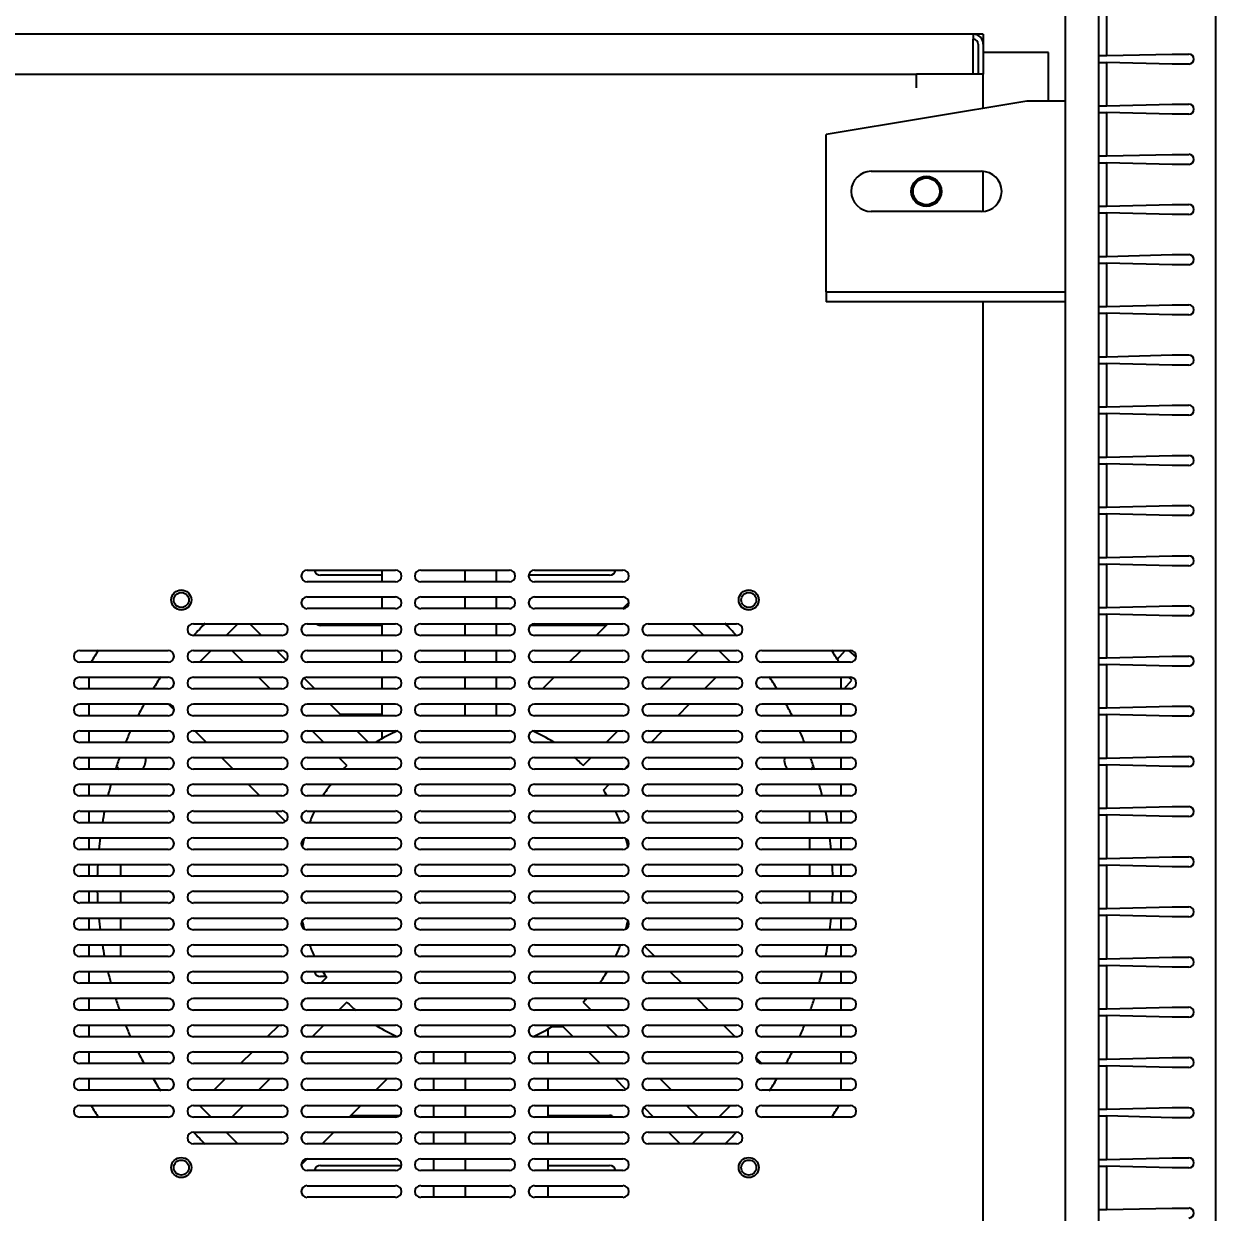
# Model space of a CAD drawing. Header units: feet. Extents: x -1522 to 974, y -3833 to 696.
# Drawn here: x 34.931 to 36.109, y 8.848 to 10.014 of the extents above; entities that cross this region are included whole.
import ezdxf

# ---------------------------------------------------------------- set-up
doc = ezdxf.new("R2010")
doc.units = ezdxf.units.FT
doc.header["$MEASUREMENT"] = 0
doc.layers.add('E-EQPM-XFMR-1500V', color=141, linetype='Continuous')
doc.layers.add('G-NPLT', color=67, linetype='Continuous', plot=False)
doc.styles.add('NEI-A', font='arial.ttf')

# ---------------------------------------------------------------- blocks, each defined once
blk = doc.blocks.new('INV SKID')
at = {"layer": 'E-EQPM-XFMR-1500V', "linetype": 'Continuous'}
for p, q in [((-0.1247, 3.6492), (-0.1247, -3.2783)), ((-0.2723, 3.3572), (-0.2723, -3.2045)), ((-0.2395, 3.3572), (-0.2395, -3.2045)), ((-0.2313, -1.1439), (-0.2313, -1.1013)), ((-0.3625, -1.1228), (-1.3599, -1.1228)), ((-0.3527, -1.1228), (-0.3625, -1.1228)), ((-0.3625, -1.1228), (-0.3625, -1.1277)), ((-0.3625, -1.1622), (-0.3625, -1.1277)), ((-0.3527, -1.1228), (-0.3527, -1.1327)), ((-0.3576, -1.1327), (-0.3576, -1.1622)), ((-0.3527, -1.1327), (-0.3527, -1.1622)), ((-0.2887, -1.1409), (-0.3527, -1.1409)), ((-0.2887, -1.1884), (-0.2887, -1.1409)), ((-0.2395, -1.1439), (-0.2313, -1.1439)), ((-0.2395, -1.1505), (-0.2313, -1.1505)), ((-0.2313, -1.1439), (-0.1673, -1.1423)), ((-0.1673, -1.1521), (-0.2313, -1.1505)), ((-0.2313, -1.1931), (-0.2313, -1.1505)), ((-0.1673, -1.1423), (-0.1509, -1.1423)), ((-0.1509, -1.1521), (-0.1673, -1.1521)), ((-1.3041, -1.1622), (-0.4183, -1.1622)), ((-0.3527, -1.1622), (-0.4183, -1.1622)), ((-0.4183, -1.1753), (-0.4183, -1.1622)), ((-0.3527, -1.1955), (-0.3527, -1.1622)), ((-0.31, -1.1884), (-0.5069, -1.2212)), ((-0.2723, -1.1884), (-0.31, -1.1884)), ((-0.2395, -1.1931), (-0.2313, -1.1931)), ((-0.2395, -1.1997), (-0.2313, -1.1997)), ((-0.2313, -1.1931), (-0.1673, -1.1915)), ((-0.1673, -1.2013), (-0.2313, -1.1997)), ((-0.2313, -1.2423), (-0.2313, -1.1997)), ((-0.1673, -1.1915), (-0.1509, -1.1915)), ((-0.1509, -1.2013), (-0.1673, -1.2013)), ((-0.5069, -1.3754), (-0.5069, -1.2212)), ((-0.2395, -1.2423), (-0.2313, -1.2423)), ((-0.2313, -1.2423), (-0.1673, -1.2407)), ((-0.1673, -1.2407), (-0.1509, -1.2407)), ((-0.4626, -1.2573), (-0.3543, -1.2573)), ((-0.3527, -1.2965), (-0.3527, -1.2575)), ((-0.2395, -1.2489), (-0.2313, -1.2489)), ((-0.1673, -1.2505), (-0.2313, -1.2489)), ((-0.2313, -1.2915), (-0.2313, -1.2489)), ((-0.1509, -1.2505), (-0.1673, -1.2505)), ((-0.4183, -1.2683), (-0.4183, -1.266)), ((-0.4183, -1.288), (-0.4183, -1.2857)), ((-0.2395, -1.2915), (-0.2313, -1.2915)), ((-0.2313, -1.2915), (-0.1673, -1.2899)), ((-0.1673, -1.2899), (-0.1509, -1.2899)), ((-0.3543, -1.2967), (-0.4626, -1.2967)), ((-0.2395, -1.2981), (-0.2313, -1.2981)), ((-0.1673, -1.2997), (-0.2313, -1.2981)), ((-0.2313, -1.3408), (-0.2313, -1.2981)), ((-0.1509, -1.2997), (-0.1673, -1.2997)), ((-0.2395, -1.3408), (-0.2313, -1.3408)), ((-0.2313, -1.3408), (-0.1673, -1.3391)), ((-0.1673, -1.3391), (-0.1509, -1.3391)), ((-0.2395, -1.3473), (-0.2313, -1.3473)), ((-0.1673, -1.349), (-0.2313, -1.3473)), ((-0.2313, -1.39), (-0.2313, -1.3473)), ((-0.1509, -1.349), (-0.1673, -1.349)), ((-0.5069, -1.3754), (-0.2723, -1.3754)), ((-0.5069, -1.3754), (-0.5069, -1.3853)), ((-0.2723, -1.3853), (-0.5069, -1.3853)), ((-0.3527, -2.6555), (-0.3527, -1.3853)), ((-0.2313, -1.39), (-0.1673, -1.3883)), ((-0.1673, -1.3883), (-0.1509, -1.3883)), ((-0.2395, -1.39), (-0.2313, -1.39)), ((-0.2395, -1.3965), (-0.2313, -1.3965)), ((-0.1673, -1.3982), (-0.2313, -1.3965)), ((-0.2313, -1.4392), (-0.2313, -1.3965)), ((-0.1509, -1.3982), (-0.1673, -1.3982)), ((-0.2395, -1.4392), (-0.2313, -1.4392)), ((-0.2395, -1.4457), (-0.2313, -1.4457)), ((-0.2313, -1.4392), (-0.1673, -1.4375)), ((-0.1673, -1.4474), (-0.2313, -1.4457)), ((-0.2313, -1.4884), (-0.2313, -1.4457)), ((-0.1673, -1.4375), (-0.1509, -1.4375)), ((-0.1509, -1.4474), (-0.1673, -1.4474)), ((-0.2395, -1.4884), (-0.2313, -1.4884)), ((-0.2395, -1.495), (-0.2313, -1.495)), ((-0.2313, -1.4884), (-0.1673, -1.4868)), ((-0.1673, -1.4966), (-0.2313, -1.495)), ((-0.2313, -1.5376), (-0.2313, -1.495)), ((-0.1673, -1.4868), (-0.1509, -1.4868)), ((-0.1509, -1.4966), (-0.1673, -1.4966)), ((-0.2395, -1.5376), (-0.2313, -1.5376)), ((-0.2313, -1.5376), (-0.1673, -1.536)), ((-0.1673, -1.536), (-0.1509, -1.536)), ((-0.2395, -1.5442), (-0.2313, -1.5442)), ((-0.1673, -1.5458), (-0.2313, -1.5442)), ((-0.2313, -1.5868), (-0.2313, -1.5442)), ((-0.1509, -1.5458), (-0.1673, -1.5458)), ((-0.2395, -1.5868), (-0.2313, -1.5868)), ((-0.2313, -1.5868), (-0.1673, -1.5852)), ((-0.1673, -1.5852), (-0.1509, -1.5852)), ((-0.2395, -1.5934), (-0.2313, -1.5934)), ((-0.1673, -1.595), (-0.2313, -1.5934)), ((-0.2313, -1.636), (-0.2313, -1.5934)), ((-0.1509, -1.595), (-0.1673, -1.595)), ((-0.2395, -1.636), (-0.2313, -1.636)), ((-0.2313, -1.636), (-0.1673, -1.6344)), ((-0.1673, -1.6344), (-0.1509, -1.6344)), ((-0.2395, -1.6426), (-0.2313, -1.6426)), ((-0.1673, -1.6442), (-0.2313, -1.6426)), ((-0.2313, -1.6852), (-0.2313, -1.6426)), ((-0.1509, -1.6442), (-0.1673, -1.6442)), ((-1.0162, -1.6486), (-0.9293, -1.6486)), ((-0.9293, -1.6601), (-1.0162, -1.6601)), ((-0.9426, -1.6535), (-1.0031, -1.6535)), ((-0.9426, -1.6601), (-0.9426, -1.6486)), ((-0.9047, -1.6486), (-0.8177, -1.6486)), ((-0.8177, -1.6601), (-0.9047, -1.6601)), ((-0.8612, -1.6601), (-0.8612, -1.6486)), ((-0.8302, -1.6601), (-0.8302, -1.6486)), ((-0.7193, -1.6535), (-0.7988, -1.6535)), ((-0.7931, -1.6486), (-0.7062, -1.6486)), ((-0.7062, -1.6601), (-0.7931, -1.6601)), ((-1.0162, -1.6748), (-0.9293, -1.6748)), ((-0.9426, -1.6863), (-0.9426, -1.6748)), ((-0.9047, -1.6748), (-0.8177, -1.6748)), ((-0.8612, -1.6863), (-0.8612, -1.6748)), ((-0.8302, -1.6863), (-0.8302, -1.6748)), ((-0.7931, -1.6748), (-0.7062, -1.6748)), ((-0.7064, -1.6863), (-0.7005, -1.6804)), ((-0.2313, -1.6852), (-0.1673, -1.6836)), ((-0.1673, -1.6836), (-0.1509, -1.6836)), ((-0.9293, -1.6863), (-1.0162, -1.6863)), ((-0.8177, -1.6863), (-0.9047, -1.6863)), ((-0.7062, -1.6863), (-0.7931, -1.6863)), ((-0.2395, -1.6852), (-0.2313, -1.6852)), ((-0.2395, -1.6918), (-0.2313, -1.6918)), ((-0.1673, -1.6934), (-0.2313, -1.6918)), ((-0.2313, -1.7345), (-0.2313, -1.6918)), ((-0.1509, -1.6934), (-0.1673, -1.6934)), ((-1.1278, -1.7011), (-1.0408, -1.7011)), ((-1.0955, -1.7126), (-1.084, -1.7011)), ((-1.061, -1.7126), (-1.0724, -1.7011)), ((-1.0162, -1.7011), (-0.9293, -1.7011)), ((-0.9426, -1.7027), (-1.0031, -1.7027)), ((-0.9426, -1.7126), (-0.9426, -1.7011)), ((-0.9047, -1.7011), (-0.8177, -1.7011)), ((-0.8612, -1.7126), (-0.8612, -1.7011)), ((-0.8302, -1.7126), (-0.8302, -1.7011)), ((-0.7228, -1.7027), (-0.7972, -1.7027)), ((-0.7931, -1.7011), (-0.7062, -1.7011)), ((-0.7326, -1.7126), (-0.7212, -1.7011)), ((-0.6816, -1.7011), (-0.5947, -1.7011)), ((-0.6384, -1.7011), (-0.6269, -1.7126)), ((-1.0408, -1.7126), (-1.1278, -1.7126)), ((-0.9293, -1.7126), (-1.0162, -1.7126)), ((-0.8177, -1.7126), (-0.9047, -1.7126)), ((-0.7062, -1.7126), (-0.7931, -1.7126)), ((-0.5947, -1.7126), (-0.6816, -1.7126)), ((-1.2393, -1.7273), (-1.1524, -1.7273)), ((-1.1278, -1.7273), (-1.0408, -1.7273)), ((-1.1218, -1.7388), (-1.1103, -1.7273)), ((-1.0786, -1.7388), (-1.0901, -1.7273)), ((-1.0366, -1.7369), (-1.0462, -1.7273)), ((-1.0162, -1.7273), (-0.9293, -1.7273)), ((-0.9426, -1.7388), (-0.9426, -1.7273)), ((-0.9047, -1.7273), (-0.8177, -1.7273)), ((-0.8612, -1.7388), (-0.8612, -1.7273)), ((-0.8302, -1.7388), (-0.8302, -1.7273)), ((-0.7931, -1.7273), (-0.7062, -1.7273)), ((-0.7589, -1.7388), (-0.7474, -1.7273)), ((-0.6816, -1.7273), (-0.5947, -1.7273)), ((-0.6439, -1.7388), (-0.6324, -1.7273)), ((-0.6122, -1.7273), (-0.6007, -1.7388)), ((-0.57, -1.7273), (-0.4831, -1.7273)), ((-0.4962, -1.7363), (-0.4883, -1.7273)), ((-0.485, -1.7273), (-0.4774, -1.7339)), ((-1.1524, -1.7388), (-1.2393, -1.7388)), ((-1.0408, -1.7388), (-1.1278, -1.7388)), ((-0.9293, -1.7388), (-1.0162, -1.7388)), ((-0.8177, -1.7388), (-0.9047, -1.7388)), ((-0.7062, -1.7388), (-0.7931, -1.7388)), ((-0.5947, -1.7388), (-0.6816, -1.7388)), ((-0.4831, -1.7388), (-0.57, -1.7388)), ((-0.2395, -1.7345), (-0.2313, -1.7345)), ((-0.2395, -1.741), (-0.2313, -1.741)), ((-0.2313, -1.7345), (-0.1673, -1.7328)), ((-0.1673, -1.7427), (-0.2313, -1.741)), ((-0.2313, -1.7837), (-0.2313, -1.741)), ((-0.1673, -1.7328), (-0.1509, -1.7328)), ((-0.1509, -1.7427), (-0.1673, -1.7427)), ((-1.2393, -1.7536), (-1.1524, -1.7536)), ((-1.2303, -1.7536), (-1.2303, -1.765)), ((-1.1278, -1.7536), (-1.0408, -1.7536)), ((-1.0523, -1.765), (-1.0638, -1.7536)), ((-1.0085, -1.765), (-1.0191, -1.7544)), ((-1.0162, -1.7536), (-0.9293, -1.7536)), ((-0.9426, -1.765), (-0.9426, -1.7536)), ((-0.9047, -1.7536), (-0.8177, -1.7536)), ((-0.8612, -1.765), (-0.8612, -1.7536)), ((-0.8302, -1.765), (-0.8302, -1.7536)), ((-0.7931, -1.7536), (-0.7062, -1.7536)), ((-0.7851, -1.765), (-0.7737, -1.7536)), ((-0.6816, -1.7536), (-0.5947, -1.7536)), ((-0.6701, -1.765), (-0.6586, -1.7536)), ((-0.6263, -1.765), (-0.6148, -1.7536)), ((-0.57, -1.7536), (-0.4831, -1.7536)), ((-0.4921, -1.765), (-0.4921, -1.7536)), ((-0.4816, -1.7565), (-0.4849, -1.7536)), ((-1.1524, -1.765), (-1.2393, -1.765)), ((-1.0408, -1.765), (-1.1278, -1.765)), ((-0.9293, -1.765), (-1.0162, -1.765)), ((-0.8177, -1.765), (-0.9047, -1.765)), ((-0.7062, -1.765), (-0.7931, -1.765)), ((-0.5947, -1.765), (-0.6816, -1.765)), ((-0.4831, -1.765), (-0.57, -1.765)), ((-0.4891, -1.765), (-0.4816, -1.7565)), ((-1.2393, -1.7798), (-1.1524, -1.7798)), ((-1.2303, -1.7798), (-1.2303, -1.7913)), ((-1.1467, -1.7857), (-1.1526, -1.7798)), ((-1.1278, -1.7798), (-1.0408, -1.7798)), ((-1.0162, -1.7798), (-0.9293, -1.7798)), ((-0.9822, -1.7913), (-0.9937, -1.7798)), ((-0.9839, -1.7897), (-0.9426, -1.7897)), ((-0.9426, -1.7913), (-0.9426, -1.7798)), ((-0.9047, -1.7798), (-0.8177, -1.7798)), ((-0.8612, -1.7913), (-0.8612, -1.7798)), ((-0.8302, -1.7913), (-0.8302, -1.7798)), ((-0.7931, -1.7798), (-0.7062, -1.7798)), ((-0.6816, -1.7798), (-0.5947, -1.7798)), ((-0.6525, -1.7913), (-0.641, -1.7798)), ((-0.57, -1.7798), (-0.4831, -1.7798)), ((-0.4921, -1.7913), (-0.4921, -1.7798)), ((-0.2395, -1.7837), (-0.2313, -1.7837)), ((-0.2313, -1.7837), (-0.1673, -1.782)), ((-0.1673, -1.782), (-0.1509, -1.782)), ((-1.1524, -1.7913), (-1.2393, -1.7913)), ((-1.0408, -1.7913), (-1.1278, -1.7913)), ((-0.9293, -1.7913), (-1.0162, -1.7913)), ((-0.8177, -1.7913), (-0.9047, -1.7913)), ((-0.7062, -1.7913), (-0.7931, -1.7913)), ((-0.5947, -1.7913), (-0.6816, -1.7913)), ((-0.4831, -1.7913), (-0.57, -1.7913)), ((-0.2395, -1.7902), (-0.2313, -1.7902)), ((-0.1673, -1.7919), (-0.2313, -1.7902)), ((-0.2313, -1.8329), (-0.2313, -1.7902)), ((-0.1509, -1.7919), (-0.1673, -1.7919)), ((-1.2393, -1.8061), (-1.1524, -1.8061)), ((-1.2303, -1.8061), (-1.2303, -1.8175)), ((-1.1278, -1.8061), (-1.0408, -1.8061)), ((-1.1149, -1.8175), (-1.1263, -1.8061)), ((-1.0162, -1.8061), (-0.9293, -1.8061)), ((-0.9998, -1.8175), (-1.0113, -1.8061)), ((-0.956, -1.8175), (-0.9675, -1.8061)), ((-0.9426, -1.8137), (-0.9426, -1.8061)), ((-0.9047, -1.8061), (-0.8177, -1.8061)), ((-0.7931, -1.8061), (-0.7062, -1.8061)), ((-0.7226, -1.8175), (-0.7111, -1.8061)), ((-0.6816, -1.8061), (-0.5947, -1.8061)), ((-0.6787, -1.8175), (-0.6673, -1.8061)), ((-0.57, -1.8061), (-0.4831, -1.8061)), ((-0.4921, -1.8175), (-0.4921, -1.8061)), ((-1.1524, -1.8175), (-1.2393, -1.8175)), ((-1.0408, -1.8175), (-1.1278, -1.8175)), ((-0.9293, -1.8175), (-1.0162, -1.8175)), ((-0.8177, -1.8175), (-0.9047, -1.8175)), ((-0.7062, -1.8175), (-0.7931, -1.8175)), ((-0.5947, -1.8175), (-0.6816, -1.8175)), ((-0.4831, -1.8175), (-0.57, -1.8175)), ((-1.2393, -1.8323), (-1.1524, -1.8323)), ((-1.2303, -1.8323), (-1.2303, -1.8438)), ((-1.1278, -1.8323), (-1.0408, -1.8323)), ((-1.0886, -1.8438), (-1.1001, -1.8323)), ((-1.0162, -1.8323), (-0.9293, -1.8323)), ((-0.9772, -1.8402), (-0.9851, -1.8323)), ((-0.9047, -1.8323), (-0.8177, -1.8323)), ((-0.7931, -1.8323), (-0.7062, -1.8323)), ((-0.7452, -1.8402), (-0.7374, -1.8323)), ((-0.6816, -1.8323), (-0.5947, -1.8323)), ((-0.57, -1.8323), (-0.4831, -1.8323)), ((-0.4921, -1.8438), (-0.4921, -1.8323)), ((-0.2395, -1.8329), (-0.2313, -1.8329)), ((-0.2313, -1.8329), (-0.1673, -1.8312)), ((-0.1673, -1.8312), (-0.1509, -1.8312)), ((-1.1524, -1.8438), (-1.2393, -1.8438)), ((-1.0408, -1.8438), (-1.1278, -1.8438)), ((-0.9293, -1.8438), (-1.0162, -1.8438)), ((-0.8177, -1.8438), (-0.9047, -1.8438)), ((-0.7062, -1.8438), (-0.7931, -1.8438)), ((-0.7048, -1.8436), (-0.7007, -1.8395)), ((-0.5947, -1.8438), (-0.6816, -1.8438)), ((-0.4831, -1.8438), (-0.57, -1.8438)), ((-0.2395, -1.8394), (-0.2313, -1.8394)), ((-0.1673, -1.8411), (-0.2313, -1.8394)), ((-0.2313, -1.8821), (-0.2313, -1.8394)), ((-0.1509, -1.8411), (-0.1673, -1.8411)), ((-1.2393, -1.8586), (-1.1524, -1.8586)), ((-1.2303, -1.8586), (-1.2303, -1.87)), ((-1.1278, -1.8586), (-1.0408, -1.8586)), ((-1.0624, -1.87), (-1.0739, -1.8586)), ((-1.0162, -1.8586), (-0.9293, -1.8586)), ((-0.9047, -1.8586), (-0.8177, -1.8586)), ((-0.7931, -1.8586), (-0.7062, -1.8586)), ((-0.7254, -1.8642), (-0.7198, -1.8586)), ((-0.6816, -1.8586), (-0.5947, -1.8586)), ((-0.57, -1.8586), (-0.4831, -1.8586)), ((-0.4921, -1.87), (-0.4921, -1.8586)), ((-1.1524, -1.87), (-1.2393, -1.87)), ((-1.0408, -1.87), (-1.1278, -1.87)), ((-0.9293, -1.87), (-1.0162, -1.87)), ((-0.8177, -1.87), (-0.9047, -1.87)), ((-0.7062, -1.87), (-0.7931, -1.87)), ((-0.5947, -1.87), (-0.6816, -1.87)), ((-0.4831, -1.87), (-0.57, -1.87)), ((-0.2395, -1.8821), (-0.2313, -1.8821)), ((-0.2313, -1.8821), (-0.1673, -1.8805)), ((-0.1673, -1.8805), (-0.1509, -1.8805)), ((-1.2393, -1.8848), (-1.1524, -1.8848)), ((-1.2303, -1.8848), (-1.2303, -1.8963)), ((-1.1278, -1.8848), (-1.0408, -1.8848)), ((-1.0373, -1.8951), (-1.0476, -1.8848)), ((-1.0162, -1.8848), (-0.9293, -1.8848)), ((-0.9047, -1.8848), (-0.8177, -1.8848)), ((-0.7931, -1.8848), (-0.7062, -1.8848)), ((-0.6816, -1.8848), (-0.5947, -1.8848)), ((-0.57, -1.8848), (-0.4831, -1.8848)), ((-0.5233, -1.8848), (-0.5233, -1.8963)), ((-0.4921, -1.8963), (-0.4921, -1.8848)), ((-0.2395, -1.8887), (-0.2313, -1.8887)), ((-0.1673, -1.8903), (-0.2313, -1.8887)), ((-0.2313, -1.9313), (-0.2313, -1.8887)), ((-0.1509, -1.8903), (-0.1673, -1.8903)), ((-1.1524, -1.8963), (-1.2393, -1.8963)), ((-1.0408, -1.8963), (-1.1278, -1.8963)), ((-0.9293, -1.8963), (-1.0162, -1.8963)), ((-0.8177, -1.8963), (-0.9047, -1.8963)), ((-0.7062, -1.8963), (-0.7931, -1.8963)), ((-0.5947, -1.8963), (-0.6816, -1.8963)), ((-0.4831, -1.8963), (-0.57, -1.8963)), ((-1.2393, -1.911), (-1.1524, -1.911)), ((-1.2303, -1.911), (-1.2303, -1.9225)), ((-1.1278, -1.911), (-1.0408, -1.911)), ((-1.0195, -1.9129), (-1.02, -1.9124)), ((-1.0162, -1.911), (-0.9293, -1.911)), ((-0.9047, -1.911), (-0.8177, -1.911)), ((-0.7931, -1.911), (-0.7062, -1.911)), ((-0.6816, -1.911), (-0.5947, -1.911)), ((-0.57, -1.911), (-0.4831, -1.911)), ((-0.5233, -1.911), (-0.5233, -1.9225)), ((-0.4921, -1.9225), (-0.4921, -1.911)), ((-1.1524, -1.9225), (-1.2393, -1.9225)), ((-1.0408, -1.9225), (-1.1278, -1.9225)), ((-0.9293, -1.9225), (-1.0162, -1.9225)), ((-0.8177, -1.9225), (-0.9047, -1.9225)), ((-0.7062, -1.9225), (-0.7931, -1.9225)), ((-0.5947, -1.9225), (-0.6816, -1.9225)), ((-0.4831, -1.9225), (-0.57, -1.9225)), ((-0.2313, -1.9313), (-0.1673, -1.9297)), ((-0.1673, -1.9297), (-0.1509, -1.9297)), ((-1.2393, -1.9373), (-1.1524, -1.9373)), ((-1.2303, -1.9373), (-1.2303, -1.9488)), ((-1.1991, -1.9488), (-1.1991, -1.9373)), ((-1.1278, -1.9373), (-1.0408, -1.9373)), ((-1.0162, -1.9373), (-0.9293, -1.9373)), ((-0.9047, -1.9373), (-0.8177, -1.9373)), ((-0.7931, -1.9373), (-0.7062, -1.9373)), ((-0.6816, -1.9373), (-0.5947, -1.9373)), ((-0.57, -1.9373), (-0.4831, -1.9373)), ((-0.5233, -1.9373), (-0.5233, -1.9488)), ((-0.4921, -1.9488), (-0.4921, -1.9373)), ((-0.2395, -1.9313), (-0.2313, -1.9313)), ((-0.2395, -1.9379), (-0.2313, -1.9379)), ((-0.1673, -1.9395), (-0.2313, -1.9379)), ((-0.2313, -1.9805), (-0.2313, -1.9379)), ((-0.1509, -1.9395), (-0.1673, -1.9395)), ((-1.1524, -1.9488), (-1.2393, -1.9488)), ((-1.0408, -1.9488), (-1.1278, -1.9488)), ((-0.9293, -1.9488), (-1.0162, -1.9488)), ((-0.8177, -1.9488), (-0.9047, -1.9488)), ((-0.7062, -1.9488), (-0.7931, -1.9488)), ((-0.5947, -1.9488), (-0.6816, -1.9488)), ((-0.4831, -1.9488), (-0.57, -1.9488)), ((-1.2393, -1.9635), (-1.1524, -1.9635)), ((-1.2303, -1.9635), (-1.2303, -1.975)), ((-1.1991, -1.975), (-1.1991, -1.9635)), ((-1.1278, -1.9635), (-1.0408, -1.9635)), ((-1.0162, -1.9635), (-0.9293, -1.9635)), ((-0.9047, -1.9635), (-0.8177, -1.9635)), ((-0.7931, -1.9635), (-0.7062, -1.9635)), ((-0.6816, -1.9635), (-0.5947, -1.9635)), ((-0.57, -1.9635), (-0.4831, -1.9635)), ((-0.5233, -1.9635), (-0.5233, -1.975)), ((-0.4921, -1.975), (-0.4921, -1.9635)), ((-1.1524, -1.975), (-1.2393, -1.975)), ((-1.0408, -1.975), (-1.1278, -1.975)), ((-0.9293, -1.975), (-1.0162, -1.975)), ((-0.8177, -1.975), (-0.9047, -1.975)), ((-0.7062, -1.975), (-0.7931, -1.975)), ((-0.5947, -1.975), (-0.6816, -1.975)), ((-0.4831, -1.975), (-0.57, -1.975)), ((-1.2393, -1.9898), (-1.1524, -1.9898)), ((-1.2303, -1.9898), (-1.2303, -2.0013)), ((-1.1991, -2.0013), (-1.1991, -1.9898)), ((-1.1278, -1.9898), (-1.0408, -1.9898)), ((-1.0162, -1.9898), (-0.9293, -1.9898)), ((-0.9047, -1.9898), (-0.8177, -1.9898)), ((-0.7931, -1.9898), (-0.7062, -1.9898)), ((-0.6816, -1.9898), (-0.5947, -1.9898)), ((-0.57, -1.9898), (-0.4831, -1.9898)), ((-0.4921, -2.0013), (-0.4921, -1.9898)), ((-0.2395, -1.9805), (-0.2313, -1.9805)), ((-0.2395, -1.9871), (-0.2313, -1.9871)), ((-0.2313, -1.9805), (-0.1673, -1.9789)), ((-0.1673, -1.9887), (-0.2313, -1.9871)), ((-0.2313, -2.0297), (-0.2313, -1.9871)), ((-0.1673, -1.9789), (-0.1509, -1.9789)), ((-0.1509, -1.9887), (-0.1673, -1.9887)), ((-1.1524, -2.0013), (-1.2393, -2.0013)), ((-1.0408, -2.0013), (-1.1278, -2.0013)), ((-0.9293, -2.0013), (-1.0162, -2.0013)), ((-0.8177, -2.0013), (-0.9047, -2.0013)), ((-0.7062, -2.0013), (-0.7931, -2.0013)), ((-0.703, -1.9994), (-0.7025, -1.9999)), ((-0.5947, -2.0013), (-0.6816, -2.0013)), ((-0.4831, -2.0013), (-0.57, -2.0013)), ((-1.2393, -2.016), (-1.1524, -2.016)), ((-1.2303, -2.016), (-1.2303, -2.0275)), ((-1.1991, -2.0275), (-1.1991, -2.016)), ((-1.1278, -2.016), (-1.0408, -2.016)), ((-1.0162, -2.016), (-0.9293, -2.016)), ((-0.9047, -2.016), (-0.8177, -2.016)), ((-0.7931, -2.016), (-0.7062, -2.016)), ((-0.6851, -2.0173), (-0.6748, -2.0275)), ((-0.6816, -2.016), (-0.5947, -2.016)), ((-0.57, -2.016), (-0.4831, -2.016)), ((-0.4921, -2.0275), (-0.4921, -2.016)), ((-1.1524, -2.0275), (-1.2393, -2.0275)), ((-1.0408, -2.0275), (-1.1278, -2.0275)), ((-0.9293, -2.0275), (-1.0162, -2.0275)), ((-0.8177, -2.0275), (-0.9047, -2.0275)), ((-0.7062, -2.0275), (-0.7931, -2.0275)), ((-0.5947, -2.0275), (-0.6816, -2.0275)), ((-0.4831, -2.0275), (-0.57, -2.0275)), ((-0.2395, -2.0297), (-0.2313, -2.0297)), ((-0.2395, -2.0363), (-0.2313, -2.0363)), ((-0.2313, -2.0297), (-0.1673, -2.0281)), ((-0.1673, -2.0379), (-0.2313, -2.0363)), ((-0.2313, -2.0789), (-0.2313, -2.0363)), ((-0.1673, -2.0281), (-0.1509, -2.0281)), ((-1.2393, -2.0423), (-1.1524, -2.0423)), ((-1.2303, -2.0423), (-1.2303, -2.0538)), ((-1.1278, -2.0423), (-1.0408, -2.0423)), ((-1.0162, -2.0423), (-0.9293, -2.0423)), ((-0.9976, -2.0472), (-1.0031, -2.0472)), ((-0.9971, -2.0481), (-1.0027, -2.0538)), ((-0.9047, -2.0423), (-0.8177, -2.0423)), ((-0.7931, -2.0423), (-0.7062, -2.0423)), ((-0.6816, -2.0423), (-0.5947, -2.0423)), ((-0.6601, -2.0423), (-0.6486, -2.0538)), ((-0.57, -2.0423), (-0.4831, -2.0423)), ((-0.4921, -2.0538), (-0.4921, -2.0423)), ((-0.1509, -2.0379), (-0.1673, -2.0379)), ((-1.1524, -2.0538), (-1.2393, -2.0538)), ((-1.0408, -2.0538), (-1.1278, -2.0538)), ((-0.9293, -2.0538), (-1.0162, -2.0538)), ((-0.8177, -2.0538), (-0.9047, -2.0538)), ((-0.7062, -2.0538), (-0.7931, -2.0538)), ((-0.5947, -2.0538), (-0.6816, -2.0538)), ((-0.4831, -2.0538), (-0.57, -2.0538)), ((-1.2393, -2.0685), (-1.1524, -2.0685)), ((-1.2303, -2.0685), (-1.2303, -2.08)), ((-1.1278, -2.0685), (-1.0408, -2.0685)), ((-1.0176, -2.0687), (-1.0218, -2.0729)), ((-1.0162, -2.0685), (-0.9293, -2.0685)), ((-0.9772, -2.0722), (-0.9851, -2.08)), ((-0.9047, -2.0685), (-0.8177, -2.0685)), ((-0.7931, -2.0685), (-0.7062, -2.0685)), ((-0.7452, -2.0722), (-0.7374, -2.08)), ((-0.6816, -2.0685), (-0.5947, -2.0685)), ((-0.6338, -2.0685), (-0.6223, -2.08)), ((-0.57, -2.0685), (-0.4831, -2.0685)), ((-0.4921, -2.08), (-0.4921, -2.0685)), ((-1.1524, -2.08), (-1.2393, -2.08)), ((-1.0408, -2.08), (-1.1278, -2.08)), ((-0.9293, -2.08), (-1.0162, -2.08)), ((-0.8177, -2.08), (-0.9047, -2.08)), ((-0.7062, -2.08), (-0.7931, -2.08)), ((-0.5947, -2.08), (-0.6816, -2.08)), ((-0.4831, -2.08), (-0.57, -2.08)), ((-0.2395, -2.0789), (-0.2313, -2.0789)), ((-0.2313, -2.0789), (-0.1673, -2.0773)), ((-0.1673, -2.0773), (-0.1509, -2.0773)), ((-1.2393, -2.0948), (-1.1524, -2.0948)), ((-1.2303, -2.0948), (-1.2303, -2.1063)), ((-1.1278, -2.0948), (-1.0408, -2.0948)), ((-1.0437, -2.0948), (-1.0552, -2.1063)), ((-1.0162, -2.0948), (-0.9293, -2.0948)), ((-0.9998, -2.0948), (-1.0113, -2.1063)), ((-0.9047, -2.0948), (-0.8177, -2.0948)), ((-0.7931, -2.0948), (-0.7062, -2.0948)), ((-0.7665, -2.0948), (-0.755, -2.1063)), ((-0.7226, -2.0948), (-0.7111, -2.1063)), ((-0.6816, -2.0948), (-0.5947, -2.0948)), ((-0.6076, -2.0948), (-0.5961, -2.1063)), ((-0.57, -2.0948), (-0.4831, -2.0948)), ((-0.4921, -2.1063), (-0.4921, -2.0948)), ((-0.2395, -2.0855), (-0.2313, -2.0855)), ((-0.1673, -2.0871), (-0.2313, -2.0855)), ((-0.2313, -2.1282), (-0.2313, -2.0855)), ((-0.1509, -2.0871), (-0.1673, -2.0871)), ((-1.1524, -2.1063), (-1.2393, -2.1063)), ((-1.0408, -2.1063), (-1.1278, -2.1063)), ((-0.9293, -2.1063), (-1.0162, -2.1063)), ((-0.8177, -2.1063), (-0.9047, -2.1063)), ((-0.7062, -2.1063), (-0.7931, -2.1063)), ((-0.7799, -2.0986), (-0.7799, -2.1063)), ((-0.7648, -2.0964), (-0.777, -2.0964)), ((-0.5947, -2.1063), (-0.6816, -2.1063)), ((-0.4831, -2.1063), (-0.57, -2.1063)), ((-1.2393, -2.121), (-1.1524, -2.121)), ((-1.2303, -2.121), (-1.2303, -2.1325)), ((-1.1278, -2.121), (-1.0408, -2.121)), ((-1.0699, -2.121), (-1.0814, -2.1325)), ((-1.0162, -2.121), (-0.9293, -2.121)), ((-0.9047, -2.121), (-0.8177, -2.121)), ((-0.8922, -2.121), (-0.8922, -2.1325)), ((-0.8612, -2.121), (-0.8612, -2.1325)), ((-0.7931, -2.121), (-0.7062, -2.121)), ((-0.7799, -2.121), (-0.7799, -2.1325)), ((-0.7402, -2.121), (-0.7287, -2.1325)), ((-0.6816, -2.121), (-0.5947, -2.121)), ((-0.5758, -2.1266), (-0.5698, -2.1325)), ((-0.57, -2.121), (-0.4831, -2.121)), ((-0.4921, -2.1325), (-0.4921, -2.121)), ((-0.2395, -2.1282), (-0.2313, -2.1282)), ((-0.2313, -2.1282), (-0.1673, -2.1265)), ((-0.1673, -2.1265), (-0.1509, -2.1265)), ((-1.1524, -2.1325), (-1.2393, -2.1325)), ((-1.0408, -2.1325), (-1.1278, -2.1325)), ((-0.9293, -2.1325), (-1.0162, -2.1325)), ((-0.8177, -2.1325), (-0.9047, -2.1325)), ((-0.7062, -2.1325), (-0.7931, -2.1325)), ((-0.5947, -2.1325), (-0.6816, -2.1325)), ((-0.4831, -2.1325), (-0.57, -2.1325)), ((-0.2395, -2.1347), (-0.2313, -2.1347)), ((-0.1673, -2.1364), (-0.2313, -2.1347)), ((-0.2313, -2.1774), (-0.2313, -2.1347)), ((-0.1509, -2.1364), (-0.1673, -2.1364)), ((-1.2393, -2.1473), (-1.1524, -2.1473)), ((-1.2303, -2.1473), (-1.2303, -2.1587)), ((-1.1278, -2.1473), (-1.0408, -2.1473)), ((-1.0962, -2.1473), (-1.1077, -2.1587)), ((-1.0523, -2.1473), (-1.0638, -2.1587)), ((-1.0162, -2.1473), (-0.9293, -2.1473)), ((-0.9373, -2.1473), (-0.9488, -2.1587)), ((-0.9047, -2.1473), (-0.8177, -2.1473)), ((-0.8922, -2.1473), (-0.8922, -2.1587)), ((-0.8612, -2.1473), (-0.8612, -2.1587)), ((-0.7931, -2.1473), (-0.7062, -2.1473)), ((-0.7799, -2.1473), (-0.7799, -2.1587)), ((-0.714, -2.1473), (-0.7033, -2.1579)), ((-0.6816, -2.1473), (-0.5947, -2.1473)), ((-0.6701, -2.1473), (-0.6586, -2.1587)), ((-0.57, -2.1473), (-0.4831, -2.1473)), ((-0.4921, -2.1587), (-0.4921, -2.1473)), ((-1.1524, -2.1587), (-1.2393, -2.1587)), ((-1.0408, -2.1587), (-1.1278, -2.1587)), ((-0.9293, -2.1587), (-1.0162, -2.1587)), ((-0.8177, -2.1587), (-0.9047, -2.1587)), ((-0.7062, -2.1587), (-0.7931, -2.1587)), ((-0.5947, -2.1587), (-0.6816, -2.1587)), ((-0.4831, -2.1587), (-0.57, -2.1587)), ((-1.2393, -2.1735), (-1.1524, -2.1735)), ((-1.1278, -2.1735), (-1.0408, -2.1735)), ((-1.1103, -2.185), (-1.1218, -2.1735)), ((-1.0786, -2.1735), (-1.0901, -2.185)), ((-1.0162, -2.1735), (-0.9293, -2.1735)), ((-0.9635, -2.1735), (-0.975, -2.185)), ((-0.9047, -2.1735), (-0.8177, -2.1735)), ((-0.8922, -2.1735), (-0.8922, -2.185)), ((-0.8612, -2.1735), (-0.8612, -2.185)), ((-0.7931, -2.1735), (-0.7062, -2.1735)), ((-0.7799, -2.1735), (-0.7799, -2.185)), ((-0.6858, -2.1754), (-0.6762, -2.185)), ((-0.6816, -2.1735), (-0.5947, -2.1735)), ((-0.6439, -2.1735), (-0.6324, -2.185)), ((-0.6007, -2.1735), (-0.6122, -2.185)), ((-0.57, -2.1735), (-0.4831, -2.1735)), ((-0.2395, -2.1774), (-0.2313, -2.1774)), ((-0.2313, -2.1774), (-0.1673, -2.1757)), ((-0.1673, -2.1757), (-0.1509, -2.1757)), ((-1.1524, -2.185), (-1.2393, -2.185)), ((-1.0408, -2.185), (-1.1278, -2.185)), ((-0.9293, -2.185), (-1.0162, -2.185)), ((-0.9734, -2.1834), (-0.9253, -2.1834)), ((-0.8177, -2.185), (-0.9047, -2.185)), ((-0.7062, -2.185), (-0.7931, -2.185)), ((-0.7799, -2.1834), (-0.7193, -2.1834)), ((-0.5947, -2.185), (-0.6816, -2.185)), ((-0.4831, -2.185), (-0.57, -2.185)), ((-0.2395, -2.1839), (-0.2313, -2.1839)), ((-0.1673, -2.1856), (-0.2313, -2.1839)), ((-0.2313, -2.2266), (-0.2313, -2.1839)), ((-0.1509, -2.1856), (-0.1673, -2.1856)), ((-1.1278, -2.1998), (-1.0408, -2.1998)), ((-1.084, -2.2112), (-1.0955, -2.1998)), ((-1.0162, -2.1998), (-0.9293, -2.1998)), ((-0.9898, -2.1998), (-1.0013, -2.2112)), ((-0.9047, -2.1998), (-0.8177, -2.1998)), ((-0.8922, -2.1998), (-0.8922, -2.2112)), ((-0.8612, -2.1998), (-0.8612, -2.2112)), ((-0.7931, -2.1998), (-0.7062, -2.1998)), ((-0.7799, -2.1998), (-0.7799, -2.2112)), ((-0.6816, -2.1998), (-0.5947, -2.1998)), ((-0.6615, -2.1998), (-0.65, -2.2112)), ((-0.6269, -2.1998), (-0.6384, -2.2112)), ((-1.0408, -2.2112), (-1.1278, -2.2112)), ((-0.9293, -2.2112), (-1.0162, -2.2112)), ((-0.8177, -2.2112), (-0.9047, -2.2112)), ((-0.7062, -2.2112), (-0.7931, -2.2112)), ((-0.5947, -2.2112), (-0.6816, -2.2112)), ((-0.2313, -2.2266), (-0.1673, -2.2249)), ((-0.1673, -2.2249), (-0.1509, -2.2249)), ((-1.016, -2.226), (-1.022, -2.2319)), ((-1.0162, -2.226), (-0.9293, -2.226)), ((-1.0031, -2.2326), (-0.9236, -2.2326)), ((-0.9047, -2.226), (-0.8177, -2.226)), ((-0.8922, -2.226), (-0.8922, -2.2375)), ((-0.8612, -2.226), (-0.8612, -2.2375)), ((-0.7931, -2.226), (-0.7062, -2.226)), ((-0.7799, -2.226), (-0.7799, -2.2375)), ((-0.7799, -2.2326), (-0.7193, -2.2326)), ((-0.2395, -2.2266), (-0.2313, -2.2266)), ((-0.2395, -2.2331), (-0.2313, -2.2331)), ((-0.1673, -2.2348), (-0.2313, -2.2331)), ((-0.2313, -2.2758), (-0.2313, -2.2331)), ((-0.1509, -2.2348), (-0.1673, -2.2348)), ((-0.9293, -2.2375), (-1.0162, -2.2375)), ((-0.8177, -2.2375), (-0.9047, -2.2375)), ((-0.7062, -2.2375), (-0.7931, -2.2375)), ((-1.0162, -2.2523), (-0.9293, -2.2523)), ((-0.9047, -2.2523), (-0.8177, -2.2523)), ((-0.8922, -2.2523), (-0.8922, -2.2637)), ((-0.8612, -2.2523), (-0.8612, -2.2637)), ((-0.7931, -2.2523), (-0.7062, -2.2523)), ((-0.7799, -2.2523), (-0.7799, -2.2637)), ((-0.9293, -2.2637), (-1.0162, -2.2637)), ((-0.8177, -2.2637), (-0.9047, -2.2637)), ((-0.7062, -2.2637), (-0.7931, -2.2637)), ((-0.2395, -2.2758), (-0.2313, -2.2758)), ((-0.2313, -2.2758), (-0.1673, -2.2742)), ((-0.1673, -2.2742), (-0.1509, -2.2742))]:
    blk.add_line(p, q, dxfattribs=at)
for centre, radius in [((-0.4085, -1.277), 0.0148), ((-0.4085, -1.277), 0.0131), ((-1.1396, -1.6778), 0.00984), ((-1.1396, -1.6778), 0.00738), ((-0.5828, -1.6778), 0.00984), ((-0.5828, -1.6778), 0.00738), ((-1.1396, -2.2345), 0.00984), ((-0.5828, -2.2345), 0.00984), ((-1.1396, -2.2345), 0.00738), ((-0.5828, -2.2345), 0.00738)]:
    blk.add_circle(centre, radius, dxfattribs=at)
for centre, radius, start, end in [((-0.3625, -1.1327), 0.00984, 0, 90), ((-0.3625, -1.1327), 0.00492, 0, 90), ((-0.1509, -1.1472), 0.00492, 270, 90), ((-0.1509, -1.1964), 0.00492, 270, 90), ((-0.1509, -1.2456), 0.00492, 270, 90), ((-0.4626, -1.277), 0.0197, 90, 270), ((-0.3543, -1.277), 0.0197, 270, 90), ((-0.1509, -1.2948), 0.00492, 270, 90), ((-0.1509, -1.344), 0.00492, 270, 90), ((-0.1509, -1.3933), 0.00492, 270, 90), ((-0.1509, -1.4425), 0.00492, 270, 90), ((-0.1509, -1.4917), 0.00492, 270, 90), ((-0.1509, -1.5409), 0.00492, 270, 90), ((-0.1509, -1.5901), 0.00492, 270, 90), ((-0.1509, -1.6393), 0.00492, 270, 90), ((-1.0162, -1.6543), 0.00574, 90, 270), ((-1.0031, -1.6478), 0.00574, 188.2417, 270), ((-0.9293, -1.6543), 0.00574, 270, 90), ((-0.9047, -1.6543), 0.00574, 90, 270), ((-0.8177, -1.6543), 0.00574, 270, 90), ((-0.7931, -1.6543), 0.00574, 90, 270), ((-0.7193, -1.6478), 0.00574, 270, 351.7583), ((-0.7062, -1.6543), 0.00574, 270, 90), ((-1.0162, -1.6806), 0.00574, 90, 270), ((-0.9293, -1.6806), 0.00574, 270, 90), ((-0.9047, -1.6806), 0.00574, 90, 270), ((-0.8177, -1.6806), 0.00574, 270, 90), ((-0.7931, -1.6806), 0.00574, 90, 270), ((-0.7062, -1.6806), 0.00574, 270, 90), ((-0.1509, -1.6885), 0.00492, 270, 90), ((-1.1278, -1.7068), 0.00574, 90, 270), ((-0.8612, -1.9562), 0.3609, 134.926, 137.5795), ((-1.0408, -1.7068), 0.00574, 270, 90), ((-1.0162, -1.7068), 0.00574, 90, 270), ((-1.0031, -1.697), 0.00574, 225.7332, 270), ((-0.9293, -1.7068), 0.00574, 270, 90), ((-0.9047, -1.7068), 0.00574, 90, 270), ((-0.8177, -1.7068), 0.00574, 270, 90), ((-0.7931, -1.7068), 0.00574, 90, 270), ((-0.7062, -1.7068), 0.00574, 270, 90), ((-0.6816, -1.7068), 0.00574, 90, 270), ((-0.8612, -1.9562), 0.3609, 42.4205, 45.074), ((-0.5947, -1.7068), 0.00574, 270, 90), ((-1.2393, -1.7331), 0.00574, 90, 270), ((-0.8612, -1.9562), 0.4265, 147.4744, 149.337), ((-1.1524, -1.7331), 0.00574, 270, 90), ((-1.1278, -1.7331), 0.00574, 90, 270), ((-1.0408, -1.7331), 0.00574, 270, 90), ((-1.0162, -1.7331), 0.00574, 90, 270), ((-0.9293, -1.7331), 0.00574, 270, 90), ((-0.9047, -1.7331), 0.00574, 90, 270), ((-0.8177, -1.7331), 0.00574, 270, 90), ((-0.7931, -1.7331), 0.00574, 90, 270), ((-0.7062, -1.7331), 0.00574, 270, 90), ((-0.6816, -1.7331), 0.00574, 90, 270), ((-0.5947, -1.7331), 0.00574, 270, 90), ((-0.57, -1.7331), 0.00574, 90, 270), ((-0.8612, -1.9562), 0.4265, 30.663, 32.5256), ((-0.4831, -1.7331), 0.00574, 270, 90), ((-0.1509, -1.7377), 0.00492, 270, 90), ((-1.2393, -1.7593), 0.00574, 90, 270), ((-0.8612, -1.9562), 0.3609, 145.7651, 147.9985), ((-1.1524, -1.7593), 0.00574, 270, 90), ((-1.1278, -1.7593), 0.00574, 90, 270), ((-1.0408, -1.7593), 0.00574, 270, 90), ((-1.0162, -1.7593), 0.00574, 90, 270), ((-0.9293, -1.7593), 0.00574, 270, 90), ((-0.9047, -1.7593), 0.00574, 90, 270), ((-0.8177, -1.7593), 0.00574, 270, 90), ((-0.7931, -1.7593), 0.00574, 90, 270), ((-0.7062, -1.7593), 0.00574, 270, 90), ((-0.6816, -1.7593), 0.00574, 90, 270), ((-0.5947, -1.7593), 0.00574, 270, 90), ((-0.57, -1.7593), 0.00574, 90, 270), ((-0.8612, -1.9562), 0.3609, 32.0015, 34.2349), ((-0.4831, -1.7593), 0.00574, 270, 90), ((-1.2393, -1.7856), 0.00574, 90, 270), ((-0.8612, -1.9562), 0.3609, 150.6923, 152.7497), ((-1.1524, -1.7856), 0.00574, 270, 90), ((-1.1278, -1.7856), 0.00574, 90, 270), ((-1.0408, -1.7856), 0.00574, 270, 90), ((-1.0162, -1.7856), 0.00574, 90, 270), ((-0.9293, -1.7856), 0.00574, 270, 90), ((-0.9047, -1.7856), 0.00574, 90, 270), ((-0.8177, -1.7856), 0.00574, 270, 90), ((-0.7931, -1.7856), 0.00574, 90, 270), ((-0.7062, -1.7856), 0.00574, 270, 90), ((-0.6816, -1.7856), 0.00574, 90, 270), ((-0.5947, -1.7856), 0.00574, 270, 90), ((-0.57, -1.7856), 0.00574, 90, 270), ((-0.8612, -1.9562), 0.3609, 27.2503, 29.3077), ((-0.4831, -1.7856), 0.00574, 270, 90), ((-0.1509, -1.787), 0.00492, 270, 90), ((-1.2393, -1.8118), 0.00574, 90, 270), ((-0.8612, -1.9562), 0.3609, 155.3935, 157.391), ((-1.1524, -1.8118), 0.00574, 270, 90), ((-1.1278, -1.8118), 0.00574, 90, 270), ((-1.0408, -1.8118), 0.00574, 270, 90), ((-1.0162, -1.8118), 0.00574, 90, 270), ((-0.8612, -1.9562), 0.164, 113.8531, 122.1388), ((-0.9293, -1.8118), 0.00574, 270, 90), ((-0.9047, -1.8118), 0.00574, 90, 270), ((-0.8177, -1.8118), 0.00574, 270, 90), ((-0.7931, -1.8118), 0.00574, 90, 270), ((-0.8612, -1.9562), 0.164, 57.9229, 66.2122), ((-0.7062, -1.8118), 0.00574, 270, 90), ((-0.6816, -1.8118), 0.00574, 90, 270), ((-0.5947, -1.8118), 0.00574, 270, 90), ((-0.57, -1.8118), 0.00574, 90, 270), ((-0.8612, -1.9562), 0.3609, 22.609, 24.6065), ((-0.4831, -1.8118), 0.00574, 270, 90), ((-1.2393, -1.838), 0.00574, 90, 270), ((-0.8612, -1.9562), 0.3609, 159.8815, 161.8205), ((-1.1893, -1.8348), 0.0148, 322.2101, 9.6056), ((-1.1524, -1.838), 0.00574, 270, 90), ((-1.1278, -1.838), 0.00574, 90, 270), ((-1.0408, -1.838), 0.00574, 270, 90), ((-1.0162, -1.838), 0.00574, 90, 270), ((-0.9293, -1.838), 0.00574, 270, 90), ((-0.9047, -1.838), 0.00574, 90, 270), ((-0.8177, -1.838), 0.00574, 270, 90), ((-0.7931, -1.838), 0.00574, 90, 270), ((-0.8612, -1.9562), 0.164, 45, 49.2206), ((-0.7062, -1.838), 0.00574, 270, 90), ((-0.6816, -1.838), 0.00574, 90, 270), ((-0.5947, -1.838), 0.00574, 270, 90), ((-0.57, -1.838), 0.00574, 90, 270), ((-0.5331, -1.8348), 0.0148, 170.3944, 217.7899), ((-0.8612, -1.9562), 0.3609, 18.1795, 20.1185), ((-0.4831, -1.838), 0.00574, 270, 90), ((-0.1509, -1.8362), 0.00492, 270, 90), ((-1.1893, -1.8348), 0.0148, 206.3706, 217.7899), ((-0.8612, -1.9562), 0.164, 135, 136.6829), ((-0.5331, -1.8348), 0.0148, 322.2101, 333.6294), ((-1.2393, -1.8643), 0.00574, 90, 270), ((-0.8612, -1.9562), 0.3609, 164.3082, 166.1707), ((-1.1524, -1.8643), 0.00574, 270, 90), ((-1.1278, -1.8643), 0.00574, 90, 270), ((-1.0408, -1.8643), 0.00574, 270, 90), ((-1.0162, -1.8643), 0.00574, 90, 270), ((-0.8612, -1.9562), 0.164, 143.486, 148.2355), ((-0.9293, -1.8643), 0.00574, 270, 90), ((-0.9047, -1.8643), 0.00574, 90, 270), ((-0.8177, -1.8643), 0.00574, 270, 90), ((-0.7931, -1.8643), 0.00574, 90, 270), ((-0.7062, -1.8643), 0.00574, 270, 90), ((-0.6816, -1.8643), 0.00574, 90, 270), ((-0.5947, -1.8643), 0.00574, 270, 90), ((-0.57, -1.8643), 0.00574, 90, 270), ((-0.8612, -1.9562), 0.3609, 13.8293, 15.6918), ((-0.4831, -1.8643), 0.00574, 270, 90), ((-0.8612, -1.9562), 0.164, 31.7324, 34.1022), ((-0.1509, -1.8854), 0.00492, 270, 90), ((-1.2393, -1.8905), 0.00574, 90, 270), ((-0.8612, -1.9562), 0.3609, 168.5694, 170.4347), ((-1.1524, -1.8905), 0.00574, 270, 90), ((-1.1278, -1.8905), 0.00574, 90, 270), ((-1.0408, -1.8905), 0.00574, 270, 90), ((-1.0162, -1.8905), 0.00574, 90, 270), ((-0.8612, -1.9562), 0.164, 154.1582, 158.5479), ((-0.9293, -1.8905), 0.00574, 270, 90), ((-0.9047, -1.8905), 0.00574, 90, 270), ((-0.8177, -1.8905), 0.00574, 270, 90), ((-0.7931, -1.8905), 0.00574, 90, 270), ((-0.8612, -1.9562), 0.164, 21.4692, 25.792), ((-0.7062, -1.8905), 0.00574, 270, 90), ((-0.6816, -1.8905), 0.00574, 90, 270), ((-0.5947, -1.8905), 0.00574, 270, 90), ((-0.57, -1.8905), 0.00574, 90, 270), ((-0.8612, -1.9562), 0.3609, 9.5653, 11.4306), ((-0.4831, -1.8905), 0.00574, 270, 90), ((-1.2393, -1.9168), 0.00574, 90, 270), ((-0.8612, -1.9562), 0.3609, 172.814, 174.6378), ((-1.1524, -1.9168), 0.00574, 270, 90), ((-1.1278, -1.9168), 0.00574, 90, 270), ((-1.0408, -1.9168), 0.00574, 270, 90), ((-1.0162, -1.9168), 0.00574, 90, 270), ((-0.8612, -1.9562), 0.164, 164.1814, 167.2583), ((-0.9293, -1.9168), 0.00574, 270, 90), ((-0.9047, -1.9168), 0.00574, 90, 270), ((-0.8177, -1.9168), 0.00574, 270, 90), ((-0.7931, -1.9168), 0.00574, 90, 270), ((-0.7062, -1.9168), 0.00574, 270, 90), ((-0.8612, -1.9562), 0.164, 12.6899, 15.7396), ((-0.6816, -1.9168), 0.00574, 90, 270), ((-0.5947, -1.9168), 0.00574, 270, 90), ((-0.57, -1.9168), 0.00574, 90, 270), ((-0.8612, -1.9562), 0.3609, 5.3622, 7.186), ((-0.4831, -1.9168), 0.00574, 270, 90), ((-0.1509, -1.9346), 0.00492, 270, 90), ((-1.2393, -1.943), 0.00574, 90, 270), ((-0.8612, -1.9562), 0.3609, 176.9867, 178.819), ((-1.1524, -1.943), 0.00574, 270, 90), ((-1.1278, -1.943), 0.00574, 90, 270), ((-1.0408, -1.943), 0.00574, 270, 90), ((-1.0162, -1.943), 0.00574, 90, 270), ((-0.9293, -1.943), 0.00574, 270, 90), ((-0.9047, -1.943), 0.00574, 90, 270), ((-0.8177, -1.943), 0.00574, 270, 90), ((-0.7931, -1.943), 0.00574, 90, 270), ((-0.7062, -1.943), 0.00574, 270, 90), ((-0.6816, -1.943), 0.00574, 90, 270), ((-0.5947, -1.943), 0.00574, 270, 90), ((-0.57, -1.943), 0.00574, 90, 270), ((-0.8612, -1.9562), 0.3609, 1.181, 3.0133), ((-0.4831, -1.943), 0.00574, 270, 90), ((-1.2393, -1.9693), 0.00574, 90, 270), ((-0.8612, -1.9562), 0.3609, 181.1816, 183.0139), ((-1.1524, -1.9693), 0.00574, 270, 90), ((-1.1278, -1.9693), 0.00574, 90, 270), ((-1.0408, -1.9693), 0.00574, 270, 90), ((-1.0162, -1.9693), 0.00574, 90, 270), ((-0.9293, -1.9693), 0.00574, 270, 90), ((-0.9047, -1.9693), 0.00574, 90, 270), ((-0.8177, -1.9693), 0.00574, 270, 90), ((-0.7931, -1.9693), 0.00574, 90, 270), ((-0.7062, -1.9693), 0.00574, 270, 90), ((-0.6816, -1.9693), 0.00574, 90, 270), ((-0.5947, -1.9693), 0.00574, 270, 90), ((-0.57, -1.9693), 0.00574, 90, 270), ((-0.8612, -1.9562), 0.3609, 356.9861, 358.8184), ((-0.4831, -1.9693), 0.00574, 270, 90), ((-1.2393, -1.9955), 0.00574, 90, 270), ((-0.8612, -1.9562), 0.3609, 185.3627, 187.1866), ((-1.1524, -1.9955), 0.00574, 270, 90), ((-1.1278, -1.9955), 0.00574, 90, 270), ((-1.0408, -1.9955), 0.00574, 270, 90), ((-1.0162, -1.9955), 0.00574, 90, 270), ((-0.9293, -1.9955), 0.00574, 270, 90), ((-0.9047, -1.9955), 0.00574, 90, 270), ((-0.8177, -1.9955), 0.00574, 270, 90), ((-0.7931, -1.9955), 0.00574, 90, 270), ((-0.7062, -1.9955), 0.00574, 270, 90), ((-0.6816, -1.9955), 0.00574, 90, 270), ((-0.5947, -1.9955), 0.00574, 270, 90), ((-0.57, -1.9955), 0.00574, 90, 270), ((-0.8612, -1.9562), 0.3609, 352.8134, 354.6373), ((-0.4831, -1.9955), 0.00574, 270, 90), ((-0.1509, -1.9838), 0.00492, 270, 90), ((-0.8612, -1.9562), 0.164, 192.6908, 195.741), ((-0.8612, -1.9562), 0.164, 344.1792, 347.257), ((-1.2393, -2.0218), 0.00574, 90, 270), ((-0.8612, -1.9562), 0.3609, 189.5659, 191.4312), ((-1.1524, -2.0218), 0.00574, 270, 90), ((-1.1278, -2.0218), 0.00574, 90, 270), ((-1.0408, -2.0218), 0.00574, 270, 90), ((-1.0162, -2.0218), 0.00574, 90, 270), ((-0.8612, -1.9562), 0.164, 201.4705, 205.7934), ((-0.9293, -2.0218), 0.00574, 270, 90), ((-0.9047, -2.0218), 0.00574, 90, 270), ((-0.8177, -2.0218), 0.00574, 270, 90), ((-0.7931, -2.0218), 0.00574, 90, 270), ((-0.8612, -1.9562), 0.164, 334.1567, 338.5463), ((-0.7062, -2.0218), 0.00574, 270, 90), ((-0.6816, -2.0218), 0.00574, 90, 270), ((-0.5947, -2.0218), 0.00574, 270, 90), ((-0.57, -2.0218), 0.00574, 90, 270), ((-0.8612, -1.9562), 0.3609, 348.5688, 350.4341), ((-0.4831, -2.0218), 0.00574, 270, 90), ((-0.1509, -2.033), 0.00492, 270, 90), ((-1.2393, -2.048), 0.00574, 90, 270), ((-0.8612, -1.9562), 0.3609, 193.8299, 195.6924), ((-1.1524, -2.048), 0.00574, 270, 90), ((-1.1278, -2.048), 0.00574, 90, 270), ((-1.0408, -2.048), 0.00574, 270, 90), ((-1.0162, -2.048), 0.00574, 90, 270), ((-1.0031, -2.0415), 0.00574, 188.2417, 270), ((-0.8612, -1.9562), 0.164, 211.7338, 214.1022), ((-0.9293, -2.048), 0.00574, 270, 90), ((-0.9047, -2.048), 0.00574, 90, 270), ((-0.8177, -2.048), 0.00574, 270, 90), ((-0.7931, -2.048), 0.00574, 90, 270), ((-0.8612, -1.9562), 0.164, 323.4845, 328.2339), ((-0.7062, -2.048), 0.00574, 270, 90), ((-0.6816, -2.048), 0.00574, 90, 270), ((-0.5947, -2.048), 0.00574, 270, 90), ((-0.57, -2.048), 0.00574, 90, 270), ((-0.8612, -1.9562), 0.3609, 344.3076, 346.1701), ((-0.4831, -2.048), 0.00574, 270, 90), ((-1.2393, -2.0743), 0.00574, 90, 270), ((-0.8612, -1.9562), 0.3609, 198.1801, 200.1191), ((-1.1524, -2.0743), 0.00574, 270, 90), ((-1.1278, -2.0743), 0.00574, 90, 270), ((-1.0408, -2.0743), 0.00574, 270, 90), ((-1.0162, -2.0743), 0.00574, 90, 270), ((-0.8612, -1.9562), 0.164, 225, 229.2224), ((-0.9293, -2.0743), 0.00574, 270, 90), ((-0.9047, -2.0743), 0.00574, 90, 270), ((-0.8177, -2.0743), 0.00574, 270, 90), ((-0.7931, -2.0743), 0.00574, 90, 270), ((-0.8612, -1.9562), 0.164, 315, 316.6812), ((-0.7062, -2.0743), 0.00574, 270, 90), ((-0.6816, -2.0743), 0.00574, 90, 270), ((-0.5947, -2.0743), 0.00574, 270, 90), ((-0.57, -2.0743), 0.00574, 90, 270), ((-0.8612, -1.9562), 0.3609, 339.8809, 341.8199), ((-0.4831, -2.0743), 0.00574, 270, 90), ((-0.1509, -2.0822), 0.00492, 270, 90), ((-1.2393, -2.1005), 0.00574, 90, 270), ((-0.8612, -1.9562), 0.3609, 202.6096, 204.6071), ((-1.1524, -2.1005), 0.00574, 270, 90), ((-1.1278, -2.1005), 0.00574, 90, 270), ((-1.0408, -2.1005), 0.00574, 270, 90), ((-1.0162, -2.1005), 0.00574, 90, 270), ((-0.8612, -1.9562), 0.164, 237.9251, 246.2141), ((-0.9293, -2.1005), 0.00574, 270, 90), ((-0.9047, -2.1005), 0.00574, 90, 270), ((-0.8177, -2.1005), 0.00574, 270, 90), ((-0.7931, -2.1005), 0.00574, 90, 270), ((-0.8612, -1.9562), 0.164, 293.8512, 302.1363), ((-0.7062, -2.1005), 0.00574, 270, 90), ((-0.6816, -2.1005), 0.00574, 90, 270), ((-0.5947, -2.1005), 0.00574, 270, 90), ((-0.57, -2.1005), 0.00574, 90, 270), ((-0.8612, -1.9562), 0.3609, 335.3929, 337.3904), ((-0.4831, -2.1005), 0.00574, 270, 90), ((-1.2393, -2.1268), 0.00574, 90, 270), ((-0.8612, -1.9562), 0.3609, 207.251, 209.3083), ((-1.1524, -2.1268), 0.00574, 270, 90), ((-1.1278, -2.1268), 0.00574, 90, 270), ((-1.0408, -2.1268), 0.00574, 270, 90), ((-1.0162, -2.1268), 0.00574, 90, 270), ((-0.9293, -2.1268), 0.00574, 270, 90), ((-0.9047, -2.1268), 0.00574, 90, 270), ((-0.8177, -2.1268), 0.00574, 270, 90), ((-0.7931, -2.1268), 0.00574, 90, 270), ((-0.7062, -2.1268), 0.00574, 270, 90), ((-0.6816, -2.1268), 0.00574, 90, 270), ((-0.5947, -2.1268), 0.00574, 270, 90), ((-0.57, -2.1268), 0.00574, 90, 270), ((-0.8612, -1.9562), 0.3609, 330.6917, 332.749), ((-0.4831, -2.1268), 0.00574, 270, 90), ((-0.1509, -2.1314), 0.00492, 270, 90), ((-1.2393, -2.153), 0.00574, 90, 270), ((-0.8612, -1.9562), 0.3609, 212.0022, 214.2356), ((-1.1524, -2.153), 0.00574, 270, 90), ((-1.1278, -2.153), 0.00574, 90, 270), ((-1.0408, -2.153), 0.00574, 270, 90), ((-1.0162, -2.153), 0.00574, 90, 270), ((-0.9293, -2.153), 0.00574, 270, 90), ((-0.9047, -2.153), 0.00574, 90, 270), ((-0.8177, -2.153), 0.00574, 270, 90), ((-0.7931, -2.153), 0.00574, 90, 270), ((-0.7062, -2.153), 0.00574, 270, 90), ((-0.6816, -2.153), 0.00574, 90, 270), ((-0.5947, -2.153), 0.00574, 270, 90), ((-0.57, -2.153), 0.00574, 90, 270), ((-0.8612, -1.9562), 0.3609, 325.7644, 327.9978), ((-0.4831, -2.153), 0.00574, 270, 90), ((-1.2393, -2.1793), 0.00574, 90, 270), ((-0.8612, -1.9562), 0.4265, 210.6636, 212.5261), ((-1.1524, -2.1793), 0.00574, 270, 90), ((-1.1278, -2.1793), 0.00574, 90, 270), ((-1.0408, -2.1793), 0.00574, 270, 90), ((-1.0162, -2.1793), 0.00574, 90, 270), ((-0.9293, -2.1793), 0.00574, 270, 90), ((-0.9047, -2.1793), 0.00574, 90, 270), ((-0.8177, -2.1793), 0.00574, 270, 90), ((-0.7931, -2.1793), 0.00574, 90, 270), ((-0.7062, -2.1793), 0.00574, 270, 90), ((-0.6816, -2.1793), 0.00574, 90, 270), ((-0.5947, -2.1793), 0.00574, 270, 90), ((-0.57, -2.1793), 0.00574, 90, 270), ((-0.8612, -1.9562), 0.4265, 327.4739, 329.3364), ((-0.4831, -2.1793), 0.00574, 270, 90), ((-0.1509, -2.1807), 0.00492, 270, 90), ((-0.7193, -2.1891), 0.00574, 45.7332, 90), ((-1.1278, -2.2055), 0.00574, 90, 270), ((-0.8612, -1.9562), 0.3609, 222.4209, 225.0748), ((-1.0408, -2.2055), 0.00574, 270, 90), ((-1.0162, -2.2055), 0.00574, 90, 270), ((-0.9293, -2.2055), 0.00574, 270, 90), ((-0.9047, -2.2055), 0.00574, 90, 270), ((-0.8177, -2.2055), 0.00574, 270, 90), ((-0.7931, -2.2055), 0.00574, 90, 270), ((-0.7062, -2.2055), 0.00574, 270, 90), ((-0.6816, -2.2055), 0.00574, 90, 270), ((-0.8612, -1.9562), 0.3609, 314.9252, 317.5791), ((-0.5947, -2.2055), 0.00574, 270, 90), ((-0.1509, -2.2299), 0.00492, 270, 90), ((-1.0162, -2.2317), 0.00574, 90, 270), ((-1.0031, -2.2383), 0.00574, 90, 171.7583), ((-0.9293, -2.2317), 0.00574, 270, 90), ((-0.9047, -2.2317), 0.00574, 90, 270), ((-0.8177, -2.2317), 0.00574, 270, 90), ((-0.7931, -2.2317), 0.00574, 90, 270), ((-0.7193, -2.2383), 0.00574, 8.2417, 90), ((-0.7062, -2.2317), 0.00574, 270, 90), ((-1.0162, -2.258), 0.00574, 90, 270), ((-0.9293, -2.258), 0.00574, 270, 90), ((-0.9047, -2.258), 0.00574, 90, 270), ((-0.8177, -2.258), 0.00574, 270, 90), ((-0.7931, -2.258), 0.00574, 90, 270), ((-0.7062, -2.258), 0.00574, 270, 90), ((-0.1509, -2.2791), 0.00492, 270, 90)]:
    blk.add_arc(centre, radius, start, end, dxfattribs=at)

msp = doc.modelspace()

# ---------------------------------------------------------------- block references
msp.add_blockref('INV SKID', (36.22501, 11.12722))

# ---------------------------------------------------------------- texts
at = {"layer": 'G-NPLT', "insert": (-1524.03887, 222.65943), "char_height": 50.15749436, "attachment_point": 1, "style": 'NEI-A'}
msp.add_mtext_dynamic_manual_height_columns('\\pxi-5,l5,ql;THIS INVERTER NEEDS TO BE UPDATED WITH THE CORRECT INVERTER JOB SPECIFIC. GET FROM THE INVERTER XREF.', width=1665.7235448, gutter_width=214.91157, heights=[0], dxfattribs=at)

doc.saveas('drawing.dxf')
